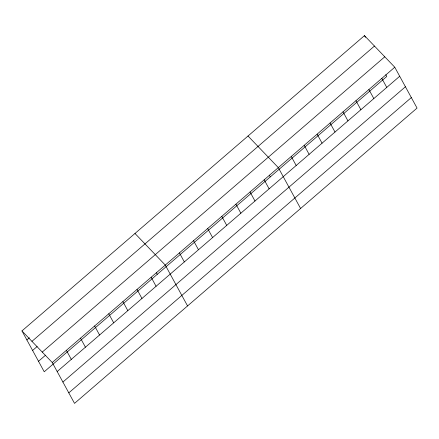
<?xml version="1.0" encoding="UTF-8"?>
<svg xmlns="http://www.w3.org/2000/svg" width="439" height="439" viewBox="0 0 439 439"><rect width="100%" height="100%" fill="white"/><g stroke="black" fill="none" stroke-linecap="round" stroke-linejoin="round"><path stroke-width="0.66" d="M21.95 330.913L364.474 35.625L394.771 67.227L417.05 108.087L74.526 403.375L52.246 362.515L21.95 330.913L44.229 371.773L386.754 76.485L385.799 74.734M26.878 339.951L29.397 337.772M31.948 341.344L374.472 46.051M32.601 350.448L37.145 346.536M42.248 352.089L384.773 56.796M38.5 361.27L45.568 355.178M52.246 362.515L394.771 67.227M57.174 371.553L399.699 76.26M62.898 382.051L405.422 86.763M68.797 392.872L411.327 97.584M248.019 136.024L278.315 167.627L300.589 208.487M134.982 233.466L165.278 265.074L187.557 305.928M364.474 35.625L365.402 37.32M381.831 78.383L386.759 87.416M368.892 89.54L373.819 98.572M355.952 100.696L360.88 109.728M343.013 111.846L347.94 120.884M330.073 123.002L335.001 132.04M317.134 134.158L322.061 143.196M304.194 145.314L309.122 154.347M291.255 156.471L296.177 165.503M269.343 175.134L270.292 176.884M264.185 179.809L269.112 188.841M250.054 191.986L254.982 201.024M235.924 204.168L240.852 213.2M221.799 216.35L226.722 225.383M207.669 228.527L212.591 237.565M193.539 240.709L198.466 249.742M179.408 252.891L184.336 261.924M156.306 272.575L157.261 274.326M151.153 277.25L156.075 286.288M137.023 289.433L141.945 298.465M122.893 301.615L127.82 310.647M108.762 313.792L113.69 322.83M94.632 325.974L99.56 335.012M80.507 338.156L85.429 347.189M66.377 350.338L71.299 359.371"/></g></svg>
